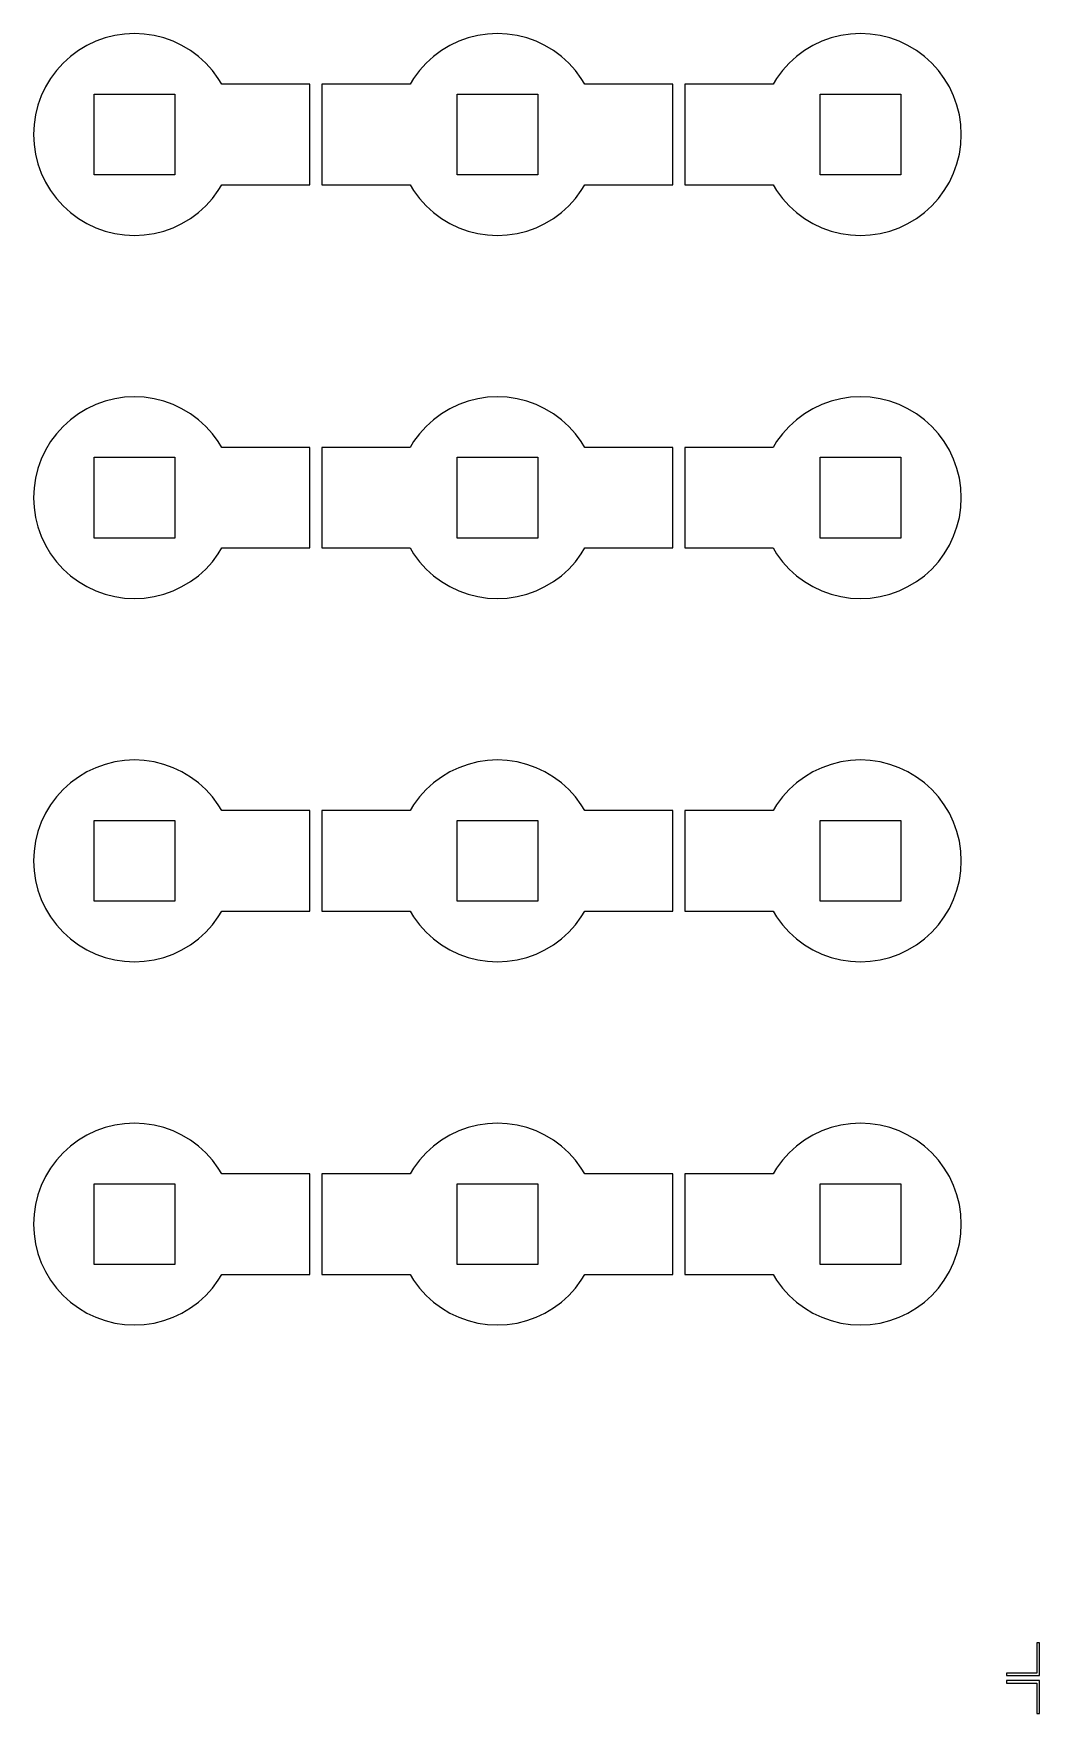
# Model space of a CAD drawing. Extents: x -73 to 181, y -8 to 80.
# Drawn here: x 29 to 53.94, y -7.62 to 34 of the extents above; entities that cross this region are included whole.
import ezdxf

# ---------------------------------------------------------------- set-up
doc = ezdxf.new("R2010")
doc.units = 0

msp = doc.modelspace()

# ---------------------------------------------------------------- linework, layer by layer
for p, q in [((30.5433, 33.8097), (30.3215, 33.7048)), ((30.7743, 33.8923), (30.5433, 33.8097)), ((31.0123, 33.952), (30.7743, 33.8923)), ((31.255, 33.988), (31.0123, 33.952)), ((31.5, 34), (31.255, 33.988)), ((31.7451, 33.988), (31.5, 34)), ((31.9877, 33.952), (31.7451, 33.988)), ((32.2257, 33.8923), (31.9877, 33.952)), ((32.4567, 33.8097), (32.2257, 33.8923)), ((32.6785, 33.7048), (32.4567, 33.8097)), ((39.5433, 33.8097), (39.3215, 33.7048)), ((39.7743, 33.8923), (39.5433, 33.8097)), ((40.0123, 33.952), (39.7743, 33.8923)), ((40.2549, 33.988), (40.0123, 33.952)), ((40.5, 34), (40.2549, 33.988)), ((40.7451, 33.988), (40.5, 34)), ((40.9877, 33.952), (40.7451, 33.988)), ((41.2257, 33.8923), (40.9877, 33.952)), ((41.4567, 33.8097), (41.2257, 33.8923)), ((41.6785, 33.7048), (41.4567, 33.8097)), ((48.5433, 33.8097), (48.3215, 33.7048)), ((48.7743, 33.8923), (48.5433, 33.8097)), ((49.0123, 33.952), (48.7743, 33.8923)), ((49.2549, 33.988), (49.0123, 33.952)), ((49.5, 34), (49.2549, 33.988)), ((49.745, 33.988), (49.5, 34)), ((49.9877, 33.952), (49.745, 33.988)), ((50.2257, 33.8923), (49.9877, 33.952)), ((50.4567, 33.8097), (50.2257, 33.8923)), ((50.6785, 33.7048), (50.4567, 33.8097)), ((29.914, 33.4325), (29.7322, 33.2678)), ((30.1111, 33.5787), (29.914, 33.4325)), ((30.3215, 33.7048), (30.1111, 33.5787)), ((32.8889, 33.5787), (32.6785, 33.7048)), ((33.086, 33.4325), (32.8889, 33.5787)), ((33.2678, 33.2678), (33.086, 33.4325)), ((38.914, 33.4325), (38.7322, 33.2678)), ((39.1111, 33.5787), (38.914, 33.4325)), ((39.3215, 33.7048), (39.1111, 33.5787)), ((41.8889, 33.5787), (41.6785, 33.7048)), ((42.086, 33.4325), (41.8889, 33.5787)), ((42.2678, 33.2678), (42.086, 33.4325)), ((47.914, 33.4325), (47.7322, 33.2678)), ((48.1111, 33.5787), (47.914, 33.4325)), ((48.3215, 33.7048), (48.1111, 33.5787)), ((50.8889, 33.5787), (50.6785, 33.7048)), ((51.086, 33.4325), (50.8889, 33.5787)), ((51.2678, 33.2678), (51.086, 33.4325)), ((29.4213, 32.8889), (29.2952, 32.6785)), ((29.5675, 33.086), (29.4213, 32.8889)), ((29.7322, 33.2678), (29.5675, 33.086)), ((33.4325, 33.086), (33.2678, 33.2678)), ((33.5787, 32.8889), (33.4325, 33.086)), ((33.6649, 32.745), (33.5787, 32.8889)), ((38.4213, 32.8889), (38.3351, 32.745)), ((38.5675, 33.086), (38.4213, 32.8889)), ((38.7322, 33.2678), (38.5675, 33.086)), ((42.4325, 33.086), (42.2678, 33.2678)), ((42.5787, 32.8889), (42.4325, 33.086)), ((42.6649, 32.745), (42.5787, 32.8889)), ((47.4213, 32.8889), (47.3351, 32.745)), ((47.5675, 33.086), (47.4213, 32.8889)), ((47.7322, 33.2678), (47.5675, 33.086)), ((51.4325, 33.086), (51.2678, 33.2678)), ((51.5787, 32.8889), (51.4325, 33.086)), ((51.7048, 32.6785), (51.5787, 32.8889)), ((29.2952, 32.6785), (29.1903, 32.4567)), ((30.5, 30.5), (30.5, 32.5)), ((30.5, 32.5), (32.5, 32.5)), ((32.5, 32.5), (32.5, 30.5)), ((35.85, 32.745), (33.6649, 32.745)), ((35.85, 30.255), (35.85, 32.745)), ((38.3351, 32.745), (36.15, 32.745)), ((36.15, 32.745), (36.15, 30.255)), ((39.5, 30.5), (39.5, 32.5)), ((39.5, 32.5), (41.5, 32.5)), ((41.5, 32.5), (41.5, 30.5)), ((44.85, 32.745), (42.6649, 32.745)), ((44.85, 30.255), (44.85, 32.745)), ((47.3351, 32.745), (45.15, 32.745)), ((45.15, 32.745), (45.15, 30.255)), ((48.5, 30.5), (48.5, 32.5)), ((48.5, 32.5), (50.5, 32.5)), ((50.5, 32.5), (50.5, 30.5)), ((51.8097, 32.4567), (51.7048, 32.6785)), ((29.1077, 32.2257), (29.048, 31.9877)), ((29.1903, 32.4567), (29.1077, 32.2257)), ((51.8923, 32.2257), (51.8097, 32.4567)), ((51.952, 31.9877), (51.8923, 32.2257)), ((29.012, 31.745), (29, 31.5)), ((29.048, 31.9877), (29.012, 31.745)), ((51.988, 31.745), (51.952, 31.9877)), ((52, 31.5), (51.988, 31.745)), ((29, 31.5), (29.012, 31.255)), ((29.012, 31.255), (29.048, 31.0123)), ((51.952, 31.0123), (51.988, 31.255)), ((51.988, 31.255), (52, 31.5)), ((29.048, 31.0123), (29.1077, 30.7743)), ((51.8923, 30.7743), (51.952, 31.0123)), ((29.1077, 30.7743), (29.1903, 30.5433)), ((29.1903, 30.5433), (29.2952, 30.3215)), ((32.5, 30.5), (30.5, 30.5)), ((41.5, 30.5), (39.5, 30.5)), ((50.5, 30.5), (48.5, 30.5)), ((51.7048, 30.3215), (51.8097, 30.5433)), ((51.8097, 30.5433), (51.8923, 30.7743)), ((29.2952, 30.3215), (29.4213, 30.1111)), ((29.4213, 30.1111), (29.5675, 29.914)), ((33.4325, 29.914), (33.5787, 30.1111)), ((33.5787, 30.1111), (33.6649, 30.255)), ((33.6649, 30.255), (35.85, 30.255)), ((36.15, 30.255), (38.3351, 30.255)), ((38.3351, 30.255), (38.4213, 30.1111)), ((38.4213, 30.1111), (38.5675, 29.914)), ((42.4325, 29.914), (42.5787, 30.1111)), ((42.5787, 30.1111), (42.6649, 30.255)), ((42.6649, 30.255), (44.85, 30.255)), ((45.15, 30.255), (47.3351, 30.255)), ((47.3351, 30.255), (47.4213, 30.1111)), ((47.4213, 30.1111), (47.5675, 29.914)), ((51.4325, 29.914), (51.5787, 30.1111)), ((51.5787, 30.1111), (51.7048, 30.3215)), ((29.5675, 29.914), (29.7322, 29.7322)), ((29.7322, 29.7322), (29.914, 29.5675)), ((29.914, 29.5675), (30.1111, 29.4213)), ((32.8889, 29.4213), (33.086, 29.5675)), ((33.086, 29.5675), (33.2678, 29.7322)), ((33.2678, 29.7322), (33.4325, 29.914)), ((38.5675, 29.914), (38.7322, 29.7322)), ((38.7322, 29.7322), (38.914, 29.5675)), ((38.914, 29.5675), (39.1111, 29.4213)), ((41.8889, 29.4213), (42.086, 29.5675)), ((42.086, 29.5675), (42.2678, 29.7322)), ((42.2678, 29.7322), (42.4325, 29.914)), ((47.5675, 29.914), (47.7322, 29.7322)), ((47.7322, 29.7322), (47.914, 29.5675)), ((47.914, 29.5675), (48.1111, 29.4213)), ((50.8889, 29.4213), (51.086, 29.5675)), ((51.086, 29.5675), (51.2678, 29.7322)), ((51.2678, 29.7322), (51.4325, 29.914)), ((30.1111, 29.4213), (30.3215, 29.2952)), ((30.3215, 29.2952), (30.5433, 29.1903)), ((30.5433, 29.1903), (30.7743, 29.1077)), ((32.2257, 29.1077), (32.4567, 29.1903)), ((32.4567, 29.1903), (32.6785, 29.2952)), ((32.6785, 29.2952), (32.8889, 29.4213)), ((39.1111, 29.4213), (39.3215, 29.2952)), ((39.3215, 29.2952), (39.5433, 29.1903)), ((39.5433, 29.1903), (39.7743, 29.1077)), ((41.2257, 29.1077), (41.4567, 29.1903)), ((41.4567, 29.1903), (41.6785, 29.2952)), ((41.6785, 29.2952), (41.8889, 29.4213)), ((48.1111, 29.4213), (48.3215, 29.2952)), ((48.3215, 29.2952), (48.5433, 29.1903)), ((48.5433, 29.1903), (48.7743, 29.1077)), ((50.2257, 29.1077), (50.4567, 29.1903)), ((50.4567, 29.1903), (50.6785, 29.2952)), ((50.6785, 29.2952), (50.8889, 29.4213)), ((30.7743, 29.1077), (31.0123, 29.048)), ((31.0123, 29.048), (31.255, 29.012)), ((31.255, 29.012), (31.5, 29)), ((31.5, 29), (31.7451, 29.012)), ((31.7451, 29.012), (31.9877, 29.048)), ((31.9877, 29.048), (32.2257, 29.1077)), ((39.7743, 29.1077), (40.0123, 29.048)), ((40.0123, 29.048), (40.2549, 29.012)), ((40.2549, 29.012), (40.5, 29)), ((40.5, 29), (40.7451, 29.012)), ((40.7451, 29.012), (40.9877, 29.048)), ((40.9877, 29.048), (41.2257, 29.1077)), ((48.7743, 29.1077), (49.0123, 29.048)), ((49.0123, 29.048), (49.2549, 29.012)), ((49.2549, 29.012), (49.5, 29)), ((49.5, 29), (49.745, 29.012)), ((49.745, 29.012), (49.9877, 29.048)), ((49.9877, 29.048), (50.2257, 29.1077)), ((31.255, 24.988), (31.0123, 24.952)), ((31.5, 25), (31.255, 24.988)), ((31.7451, 24.988), (31.5, 25)), ((31.9877, 24.952), (31.7451, 24.988)), ((40.2549, 24.988), (40.0123, 24.952)), ((40.5, 25), (40.2549, 24.988)), ((40.7451, 24.988), (40.5, 25)), ((40.9877, 24.952), (40.7451, 24.988)), ((49.2549, 24.988), (49.0123, 24.952)), ((49.5, 25), (49.2549, 24.988)), ((49.745, 24.988), (49.5, 25)), ((49.9877, 24.952), (49.745, 24.988)), ((30.1111, 24.5787), (29.914, 24.4325)), ((30.3215, 24.7048), (30.1111, 24.5787)), ((30.5433, 24.8097), (30.3215, 24.7048)), ((30.7743, 24.8923), (30.5433, 24.8097)), ((31.0123, 24.952), (30.7743, 24.8923)), ((32.2257, 24.8923), (31.9877, 24.952)), ((32.4567, 24.8097), (32.2257, 24.8923)), ((32.6785, 24.7048), (32.4567, 24.8097)), ((32.8889, 24.5787), (32.6785, 24.7048)), ((33.086, 24.4325), (32.8889, 24.5787)), ((39.1111, 24.5787), (38.914, 24.4325)), ((39.3215, 24.7048), (39.1111, 24.5787)), ((39.5433, 24.8097), (39.3215, 24.7048)), ((39.7743, 24.8923), (39.5433, 24.8097)), ((40.0123, 24.952), (39.7743, 24.8923)), ((41.2257, 24.8923), (40.9877, 24.952)), ((41.4567, 24.8097), (41.2257, 24.8923)), ((41.6785, 24.7048), (41.4567, 24.8097)), ((41.8889, 24.5787), (41.6785, 24.7048)), ((42.086, 24.4325), (41.8889, 24.5787)), ((48.1111, 24.5787), (47.914, 24.4325)), ((48.3215, 24.7048), (48.1111, 24.5787)), ((48.5433, 24.8097), (48.3215, 24.7048)), ((48.7743, 24.8923), (48.5433, 24.8097)), ((49.0123, 24.952), (48.7743, 24.8923)), ((50.2257, 24.8923), (49.9877, 24.952)), ((50.4567, 24.8097), (50.2257, 24.8923)), ((50.6785, 24.7048), (50.4567, 24.8097)), ((50.8889, 24.5787), (50.6785, 24.7048)), ((51.086, 24.4325), (50.8889, 24.5787)), ((29.7322, 24.2678), (29.5675, 24.086)), ((29.914, 24.4325), (29.7322, 24.2678)), ((33.2678, 24.2678), (33.086, 24.4325)), ((33.4325, 24.086), (33.2678, 24.2678)), ((38.7322, 24.2678), (38.5675, 24.086)), ((38.914, 24.4325), (38.7322, 24.2678)), ((42.2678, 24.2678), (42.086, 24.4325)), ((42.4325, 24.086), (42.2678, 24.2678)), ((47.7322, 24.2678), (47.5675, 24.086)), ((47.914, 24.4325), (47.7322, 24.2678)), ((51.2678, 24.2678), (51.086, 24.4325)), ((51.4325, 24.086), (51.2678, 24.2678)), ((29.4213, 23.8889), (29.2952, 23.6785)), ((29.5675, 24.086), (29.4213, 23.8889)), ((33.5787, 23.8889), (33.4325, 24.086)), ((33.6649, 23.745), (33.5787, 23.8889)), ((35.85, 23.745), (33.6649, 23.745)), ((35.85, 21.255), (35.85, 23.745)), ((38.3351, 23.745), (36.15, 23.745)), ((36.15, 23.745), (36.15, 21.255)), ((38.4213, 23.8889), (38.3351, 23.745)), ((38.5675, 24.086), (38.4213, 23.8889)), ((42.5787, 23.8889), (42.4325, 24.086)), ((42.6649, 23.745), (42.5787, 23.8889)), ((44.85, 23.745), (42.6649, 23.745)), ((44.85, 21.255), (44.85, 23.745)), ((47.3351, 23.745), (45.15, 23.745)), ((45.15, 23.745), (45.15, 21.255)), ((47.4213, 23.8889), (47.3351, 23.745)), ((47.5675, 24.086), (47.4213, 23.8889)), ((51.5787, 23.8889), (51.4325, 24.086)), ((51.7048, 23.6785), (51.5787, 23.8889)), ((29.1903, 23.4567), (29.1077, 23.2257)), ((29.2952, 23.6785), (29.1903, 23.4567)), ((30.5, 21.5), (30.5, 23.5)), ((30.5, 23.5), (32.5, 23.5)), ((32.5, 23.5), (32.5, 21.5)), ((39.5, 21.5), (39.5, 23.5)), ((39.5, 23.5), (41.5, 23.5)), ((41.5, 23.5), (41.5, 21.5)), ((48.5, 21.5), (48.5, 23.5)), ((48.5, 23.5), (50.5, 23.5)), ((50.5, 23.5), (50.5, 21.5)), ((51.8097, 23.4567), (51.7048, 23.6785)), ((51.8923, 23.2257), (51.8097, 23.4567)), ((29.048, 22.9877), (29.012, 22.745)), ((29.1077, 23.2257), (29.048, 22.9877)), ((51.952, 22.9877), (51.8923, 23.2257)), ((51.988, 22.745), (51.952, 22.9877)), ((29.012, 22.745), (29, 22.5)), ((29, 22.5), (29.012, 22.255)), ((52, 22.5), (51.988, 22.745)), ((51.988, 22.255), (52, 22.5)), ((29.012, 22.255), (29.048, 22.0123)), ((51.952, 22.0123), (51.988, 22.255)), ((29.048, 22.0123), (29.1077, 21.7743)), ((29.1077, 21.7743), (29.1903, 21.5433)), ((51.8097, 21.5433), (51.8923, 21.7743)), ((51.8923, 21.7743), (51.952, 22.0123)), ((29.1903, 21.5433), (29.2952, 21.3215)), ((29.2952, 21.3215), (29.4213, 21.1111)), ((32.5, 21.5), (30.5, 21.5)), ((33.5787, 21.1111), (33.6649, 21.255)), ((33.6649, 21.255), (35.85, 21.255)), ((36.15, 21.255), (38.3351, 21.255)), ((38.3351, 21.255), (38.4213, 21.1111)), ((41.5, 21.5), (39.5, 21.5)), ((42.5787, 21.1111), (42.6649, 21.255)), ((42.6649, 21.255), (44.85, 21.255)), ((45.15, 21.255), (47.3351, 21.255)), ((47.3351, 21.255), (47.4213, 21.1111)), ((50.5, 21.5), (48.5, 21.5)), ((51.5787, 21.1111), (51.7048, 21.3215)), ((51.7048, 21.3215), (51.8097, 21.5433)), ((29.4213, 21.1111), (29.5675, 20.914)), ((29.5675, 20.914), (29.7322, 20.7322)), ((33.2678, 20.7322), (33.4325, 20.914)), ((33.4325, 20.914), (33.5787, 21.1111)), ((38.4213, 21.1111), (38.5675, 20.914)), ((38.5675, 20.914), (38.7322, 20.7322)), ((42.2678, 20.7322), (42.4325, 20.914)), ((42.4325, 20.914), (42.5787, 21.1111)), ((47.4213, 21.1111), (47.5675, 20.914)), ((47.5675, 20.914), (47.7322, 20.7322)), ((51.2678, 20.7322), (51.4325, 20.914)), ((51.4325, 20.914), (51.5787, 21.1111)), ((29.7322, 20.7322), (29.914, 20.5675)), ((29.914, 20.5675), (30.1111, 20.4213)), ((30.1111, 20.4213), (30.3215, 20.2952)), ((32.6785, 20.2952), (32.8889, 20.4213)), ((32.8889, 20.4213), (33.086, 20.5675)), ((33.086, 20.5675), (33.2678, 20.7322)), ((38.7322, 20.7322), (38.914, 20.5675)), ((38.914, 20.5675), (39.1111, 20.4213)), ((39.1111, 20.4213), (39.3215, 20.2952)), ((41.6785, 20.2952), (41.8889, 20.4213)), ((41.8889, 20.4213), (42.086, 20.5675)), ((42.086, 20.5675), (42.2678, 20.7322)), ((47.7322, 20.7322), (47.914, 20.5675)), ((47.914, 20.5675), (48.1111, 20.4213)), ((48.1111, 20.4213), (48.3215, 20.2952)), ((50.6785, 20.2952), (50.8889, 20.4213)), ((50.8889, 20.4213), (51.086, 20.5675)), ((51.086, 20.5675), (51.2678, 20.7322)), ((30.3215, 20.2952), (30.5433, 20.1903)), ((30.5433, 20.1903), (30.7743, 20.1077)), ((30.7743, 20.1077), (31.0123, 20.048)), ((31.0123, 20.048), (31.255, 20.012)), ((31.255, 20.012), (31.5, 20)), ((31.5, 20), (31.7451, 20.012)), ((31.7451, 20.012), (31.9877, 20.048)), ((31.9877, 20.048), (32.2257, 20.1077)), ((32.2257, 20.1077), (32.4567, 20.1903)), ((32.4567, 20.1903), (32.6785, 20.2952)), ((39.3215, 20.2952), (39.5433, 20.1903)), ((39.5433, 20.1903), (39.7743, 20.1077)), ((39.7743, 20.1077), (40.0123, 20.048)), ((40.0123, 20.048), (40.2549, 20.012)), ((40.2549, 20.012), (40.5, 20)), ((40.5, 20), (40.7451, 20.012)), ((40.7451, 20.012), (40.9877, 20.048)), ((40.9877, 20.048), (41.2257, 20.1077)), ((41.2257, 20.1077), (41.4567, 20.1903)), ((41.4567, 20.1903), (41.6785, 20.2952)), ((48.3215, 20.2952), (48.5433, 20.1903)), ((48.5433, 20.1903), (48.7743, 20.1077)), ((48.7743, 20.1077), (49.0123, 20.048)), ((49.0123, 20.048), (49.2549, 20.012)), ((49.2549, 20.012), (49.5, 20)), ((49.5, 20), (49.745, 20.012)), ((49.745, 20.012), (49.9877, 20.048)), ((49.9877, 20.048), (50.2257, 20.1077)), ((50.2257, 20.1077), (50.4567, 20.1903)), ((50.4567, 20.1903), (50.6785, 20.2952)), ((30.7743, 15.8923), (30.5433, 15.8097)), ((31.0123, 15.952), (30.7743, 15.8923)), ((31.255, 15.988), (31.0123, 15.952)), ((31.5, 16), (31.255, 15.988)), ((31.7451, 15.988), (31.5, 16)), ((31.9877, 15.952), (31.7451, 15.988)), ((32.2257, 15.8923), (31.9877, 15.952)), ((32.4567, 15.8097), (32.2257, 15.8923)), ((39.7743, 15.8923), (39.5433, 15.8097)), ((40.0123, 15.952), (39.7743, 15.8923)), ((40.2549, 15.988), (40.0123, 15.952)), ((40.5, 16), (40.2549, 15.988)), ((40.7451, 15.988), (40.5, 16)), ((40.9877, 15.952), (40.7451, 15.988)), ((41.2257, 15.8923), (40.9877, 15.952)), ((41.4567, 15.8097), (41.2257, 15.8923)), ((48.7743, 15.8923), (48.5433, 15.8097)), ((49.0123, 15.952), (48.7743, 15.8923)), ((49.2549, 15.988), (49.0123, 15.952)), ((49.5, 16), (49.2549, 15.988)), ((49.745, 15.988), (49.5, 16)), ((49.9877, 15.952), (49.745, 15.988)), ((50.2257, 15.8923), (49.9877, 15.952)), ((50.4567, 15.8097), (50.2257, 15.8923)), ((29.914, 15.4325), (29.7322, 15.2678)), ((30.1111, 15.5787), (29.914, 15.4325)), ((30.3215, 15.7048), (30.1111, 15.5787)), ((30.5433, 15.8097), (30.3215, 15.7048)), ((32.6785, 15.7048), (32.4567, 15.8097)), ((32.8889, 15.5787), (32.6785, 15.7048)), ((33.086, 15.4325), (32.8889, 15.5787)), ((33.2678, 15.2678), (33.086, 15.4325)), ((38.914, 15.4325), (38.7322, 15.2678)), ((39.1111, 15.5787), (38.914, 15.4325)), ((39.3215, 15.7048), (39.1111, 15.5787)), ((39.5433, 15.8097), (39.3215, 15.7048)), ((41.6785, 15.7048), (41.4567, 15.8097)), ((41.8889, 15.5787), (41.6785, 15.7048)), ((42.086, 15.4325), (41.8889, 15.5787)), ((42.2678, 15.2678), (42.086, 15.4325)), ((47.914, 15.4325), (47.7322, 15.2678)), ((48.1111, 15.5787), (47.914, 15.4325)), ((48.3215, 15.7048), (48.1111, 15.5787)), ((48.5433, 15.8097), (48.3215, 15.7048)), ((50.6785, 15.7048), (50.4567, 15.8097)), ((50.8889, 15.5787), (50.6785, 15.7048)), ((51.086, 15.4325), (50.8889, 15.5787)), ((51.2678, 15.2678), (51.086, 15.4325)), ((29.5675, 15.086), (29.4213, 14.8889)), ((29.7322, 15.2678), (29.5675, 15.086)), ((33.4325, 15.086), (33.2678, 15.2678)), ((33.5787, 14.8889), (33.4325, 15.086)), ((38.5675, 15.086), (38.4213, 14.8889)), ((38.7322, 15.2678), (38.5675, 15.086)), ((42.4325, 15.086), (42.2678, 15.2678)), ((42.5787, 14.8889), (42.4325, 15.086)), ((47.5675, 15.086), (47.4213, 14.8889)), ((47.7322, 15.2678), (47.5675, 15.086)), ((51.4325, 15.086), (51.2678, 15.2678)), ((51.5787, 14.8889), (51.4325, 15.086)), ((29.2952, 14.6785), (29.1903, 14.4567)), ((29.4213, 14.8889), (29.2952, 14.6785)), ((33.6649, 14.745), (33.5787, 14.8889)), ((35.85, 14.745), (33.6649, 14.745)), ((35.85, 12.255), (35.85, 14.745)), ((38.3351, 14.745), (36.15, 14.745)), ((36.15, 14.745), (36.15, 12.255)), ((38.4213, 14.8889), (38.3351, 14.745)), ((42.6649, 14.745), (42.5787, 14.8889)), ((44.85, 14.745), (42.6649, 14.745)), ((44.85, 12.255), (44.85, 14.745)), ((47.3351, 14.745), (45.15, 14.745)), ((45.15, 14.745), (45.15, 12.255)), ((47.4213, 14.8889), (47.3351, 14.745)), ((51.7048, 14.6785), (51.5787, 14.8889)), ((51.8097, 14.4567), (51.7048, 14.6785)), ((29.1077, 14.2257), (29.048, 13.9877)), ((29.1903, 14.4567), (29.1077, 14.2257)), ((30.5, 12.5), (30.5, 14.5)), ((30.5, 14.5), (32.5, 14.5)), ((32.5, 14.5), (32.5, 12.5)), ((39.5, 12.5), (39.5, 14.5)), ((39.5, 14.5), (41.5, 14.5)), ((41.5, 14.5), (41.5, 12.5)), ((48.5, 12.5), (48.5, 14.5)), ((48.5, 14.5), (50.5, 14.5)), ((50.5, 14.5), (50.5, 12.5)), ((51.8923, 14.2257), (51.8097, 14.4567)), ((51.952, 13.9877), (51.8923, 14.2257)), ((29.012, 13.745), (29, 13.5)), ((29.048, 13.9877), (29.012, 13.745)), ((51.988, 13.745), (51.952, 13.9877)), ((52, 13.5), (51.988, 13.745)), ((29, 13.5), (29.012, 13.255)), ((51.988, 13.255), (52, 13.5)), ((29.012, 13.255), (29.048, 13.0123)), ((29.048, 13.0123), (29.1077, 12.7743)), ((51.8923, 12.7743), (51.952, 13.0123)), ((51.952, 13.0123), (51.988, 13.255)), ((29.1077, 12.7743), (29.1903, 12.5433)), ((29.1903, 12.5433), (29.2952, 12.3215)), ((32.5, 12.5), (30.5, 12.5)), ((41.5, 12.5), (39.5, 12.5)), ((50.5, 12.5), (48.5, 12.5)), ((51.7048, 12.3215), (51.8097, 12.5433)), ((51.8097, 12.5433), (51.8923, 12.7743)), ((29.2952, 12.3215), (29.4213, 12.1111)), ((29.4213, 12.1111), (29.5675, 11.914)), ((33.4325, 11.914), (33.5787, 12.1111)), ((33.5787, 12.1111), (33.6649, 12.255)), ((33.6649, 12.255), (35.85, 12.255)), ((36.15, 12.255), (38.3351, 12.255)), ((38.3351, 12.255), (38.4213, 12.1111)), ((38.4213, 12.1111), (38.5675, 11.914)), ((42.4325, 11.914), (42.5787, 12.1111)), ((42.5787, 12.1111), (42.6649, 12.255)), ((42.6649, 12.255), (44.85, 12.255)), ((45.15, 12.255), (47.3351, 12.255)), ((47.3351, 12.255), (47.4213, 12.1111)), ((47.4213, 12.1111), (47.5675, 11.914)), ((51.4325, 11.914), (51.5787, 12.1111)), ((51.5787, 12.1111), (51.7048, 12.3215)), ((29.5675, 11.914), (29.7322, 11.7322)), ((29.7322, 11.7322), (29.914, 11.5675)), ((33.086, 11.5675), (33.2678, 11.7322)), ((33.2678, 11.7322), (33.4325, 11.914)), ((38.5675, 11.914), (38.7322, 11.7322)), ((38.7322, 11.7322), (38.914, 11.5675)), ((42.086, 11.5675), (42.2678, 11.7322)), ((42.2678, 11.7322), (42.4325, 11.914)), ((47.5675, 11.914), (47.7322, 11.7322)), ((47.7322, 11.7322), (47.914, 11.5675)), ((51.086, 11.5675), (51.2678, 11.7322)), ((51.2678, 11.7322), (51.4325, 11.914)), ((29.914, 11.5675), (30.1111, 11.4213)), ((30.1111, 11.4213), (30.3215, 11.2952)), ((30.3215, 11.2952), (30.5433, 11.1903)), ((32.4567, 11.1903), (32.6785, 11.2952)), ((32.6785, 11.2952), (32.8889, 11.4213)), ((32.8889, 11.4213), (33.086, 11.5675)), ((38.914, 11.5675), (39.1111, 11.4213)), ((39.1111, 11.4213), (39.3215, 11.2952)), ((39.3215, 11.2952), (39.5433, 11.1903)), ((41.4567, 11.1903), (41.6785, 11.2952)), ((41.6785, 11.2952), (41.8889, 11.4213)), ((41.8889, 11.4213), (42.086, 11.5675)), ((47.914, 11.5675), (48.1111, 11.4213)), ((48.1111, 11.4213), (48.3215, 11.2952)), ((48.3215, 11.2952), (48.5433, 11.1903)), ((50.4567, 11.1903), (50.6785, 11.2952)), ((50.6785, 11.2952), (50.8889, 11.4213)), ((50.8889, 11.4213), (51.086, 11.5675)), ((30.5433, 11.1903), (30.7743, 11.1077)), ((30.7743, 11.1077), (31.0123, 11.048)), ((31.0123, 11.048), (31.255, 11.012)), ((31.255, 11.012), (31.5, 11)), ((31.5, 11), (31.7451, 11.012)), ((31.7451, 11.012), (31.9877, 11.048)), ((31.9877, 11.048), (32.2257, 11.1077)), ((32.2257, 11.1077), (32.4567, 11.1903)), ((39.5433, 11.1903), (39.7743, 11.1077)), ((39.7743, 11.1077), (40.0123, 11.048)), ((40.0123, 11.048), (40.2549, 11.012)), ((40.2549, 11.012), (40.5, 11)), ((40.5, 11), (40.7451, 11.012)), ((40.7451, 11.012), (40.9877, 11.048)), ((40.9877, 11.048), (41.2257, 11.1077)), ((41.2257, 11.1077), (41.4567, 11.1903)), ((48.5433, 11.1903), (48.7743, 11.1077)), ((48.7743, 11.1077), (49.0123, 11.048)), ((49.0123, 11.048), (49.2549, 11.012)), ((49.2549, 11.012), (49.5, 11)), ((49.5, 11), (49.745, 11.012)), ((49.745, 11.012), (49.9877, 11.048)), ((49.9877, 11.048), (50.2257, 11.1077)), ((50.2257, 11.1077), (50.4567, 11.1903)), ((30.3215, 6.70479), (30.1111, 6.57866)), ((30.5433, 6.80969), (30.3215, 6.70479)), ((30.7743, 6.89235), (30.5433, 6.80969)), ((31.0123, 6.95195), (30.7743, 6.89235)), ((31.255, 6.98796), (31.0123, 6.95195)), ((31.5, 7), (31.255, 6.98796)), ((31.7451, 6.98796), (31.5, 7)), ((31.9877, 6.95195), (31.7451, 6.98796)), ((32.2257, 6.89235), (31.9877, 6.95195)), ((32.4567, 6.80969), (32.2257, 6.89235)), ((32.6785, 6.70479), (32.4567, 6.80969)), ((32.8889, 6.57866), (32.6785, 6.70479)), ((39.3215, 6.70479), (39.1111, 6.57866)), ((39.5433, 6.80969), (39.3215, 6.70479)), ((39.7743, 6.89235), (39.5433, 6.80969)), ((40.0123, 6.95195), (39.7743, 6.89235)), ((40.2549, 6.98796), (40.0123, 6.95195)), ((40.5, 7), (40.2549, 6.98796)), ((40.7451, 6.98796), (40.5, 7)), ((40.9877, 6.95195), (40.7451, 6.98796)), ((41.2257, 6.89235), (40.9877, 6.95195)), ((41.4567, 6.80969), (41.2257, 6.89235)), ((41.6785, 6.70479), (41.4567, 6.80969)), ((41.8889, 6.57866), (41.6785, 6.70479)), ((48.3215, 6.70479), (48.1111, 6.57866)), ((48.5433, 6.80969), (48.3215, 6.70479)), ((48.7743, 6.89235), (48.5433, 6.80969)), ((49.0123, 6.95195), (48.7743, 6.89235)), ((49.2549, 6.98796), (49.0123, 6.95195)), ((49.5, 7), (49.2549, 6.98796)), ((49.745, 6.98796), (49.5, 7)), ((49.9877, 6.95195), (49.745, 6.98796)), ((50.2257, 6.89235), (49.9877, 6.95195)), ((50.4567, 6.80969), (50.2257, 6.89235)), ((50.6785, 6.70479), (50.4567, 6.80969)), ((50.8889, 6.57866), (50.6785, 6.70479)), ((29.7322, 6.26776), (29.5675, 6.08597)), ((29.914, 6.43253), (29.7322, 6.26776)), ((30.1111, 6.57866), (29.914, 6.43253)), ((33.086, 6.43253), (32.8889, 6.57866)), ((33.2678, 6.26776), (33.086, 6.43253)), ((33.4325, 6.08597), (33.2678, 6.26776)), ((38.7322, 6.26776), (38.5675, 6.08597)), ((38.914, 6.43253), (38.7322, 6.26776)), ((39.1111, 6.57866), (38.914, 6.43253)), ((42.086, 6.43253), (41.8889, 6.57866)), ((42.2678, 6.26776), (42.086, 6.43253)), ((42.4325, 6.08597), (42.2678, 6.26776)), ((47.7322, 6.26776), (47.5675, 6.08597)), ((47.914, 6.43253), (47.7322, 6.26776)), ((48.1111, 6.57866), (47.914, 6.43253)), ((51.086, 6.43253), (50.8889, 6.57866)), ((51.2678, 6.26776), (51.086, 6.43253)), ((51.4325, 6.08597), (51.2678, 6.26776)), ((29.4213, 5.88892), (29.2952, 5.67848)), ((29.5675, 6.08597), (29.4213, 5.88892)), ((33.5787, 5.88892), (33.4325, 6.08597)), ((33.6649, 5.745), (33.5787, 5.88892)), ((38.4213, 5.88892), (38.3351, 5.745)), ((38.5675, 6.08597), (38.4213, 5.88892)), ((42.5787, 5.88892), (42.4325, 6.08597)), ((42.6649, 5.745), (42.5787, 5.88892)), ((47.4213, 5.88892), (47.3351, 5.745)), ((47.5675, 6.08597), (47.4213, 5.88892)), ((51.5787, 5.88892), (51.4325, 6.08597)), ((51.7048, 5.67848), (51.5787, 5.88892)), ((29.1903, 5.4567), (29.1077, 5.22571)), ((29.2952, 5.67848), (29.1903, 5.4567)), ((30.5, 3.5), (30.5, 5.5)), ((30.5, 5.5), (32.5, 5.5)), ((32.5, 5.5), (32.5, 3.5)), ((35.85, 5.745), (33.6649, 5.745)), ((35.85, 3.255), (35.85, 5.745)), ((38.3351, 5.745), (36.15, 5.745)), ((36.15, 5.745), (36.15, 3.255)), ((39.5, 3.5), (39.5, 5.5)), ((39.5, 5.5), (41.5, 5.5)), ((41.5, 5.5), (41.5, 3.5)), ((44.85, 5.745), (42.6649, 5.745)), ((44.85, 3.255), (44.85, 5.745)), ((47.3351, 5.745), (45.15, 5.745)), ((45.15, 5.745), (45.15, 3.255)), ((48.5, 3.5), (48.5, 5.5)), ((48.5, 5.5), (50.5, 5.5)), ((50.5, 5.5), (50.5, 3.5)), ((51.8097, 5.4567), (51.7048, 5.67848)), ((51.8923, 5.22571), (51.8097, 5.4567)), ((29.1077, 5.22571), (29.048, 4.98772)), ((51.952, 4.98772), (51.8923, 5.22571)), ((29.012, 4.74504), (29, 4.5)), ((29.048, 4.98772), (29.012, 4.74504)), ((51.988, 4.74504), (51.952, 4.98772)), ((52, 4.5), (51.988, 4.74504)), ((29, 4.5), (29.012, 4.25496)), ((29.012, 4.25496), (29.048, 4.01228)), ((51.952, 4.01228), (51.988, 4.25496)), ((51.988, 4.25496), (52, 4.5)), ((29.048, 4.01228), (29.1077, 3.77429)), ((29.1077, 3.77429), (29.1903, 3.5433)), ((51.8097, 3.5433), (51.8923, 3.77429)), ((51.8923, 3.77429), (51.952, 4.01228)), ((29.1903, 3.5433), (29.2952, 3.32152)), ((32.5, 3.5), (30.5, 3.5)), ((41.5, 3.5), (39.5, 3.5)), ((50.5, 3.5), (48.5, 3.5)), ((51.7048, 3.32152), (51.8097, 3.5433)), ((29.2952, 3.32152), (29.4213, 3.11108)), ((29.4213, 3.11108), (29.5675, 2.91403)), ((29.5675, 2.91403), (29.7322, 2.73224)), ((33.2678, 2.73224), (33.4325, 2.91403)), ((33.4325, 2.91403), (33.5787, 3.11108)), ((33.5787, 3.11108), (33.6649, 3.255)), ((33.6649, 3.255), (35.85, 3.255)), ((36.15, 3.255), (38.3351, 3.255)), ((38.3351, 3.255), (38.4213, 3.11108)), ((38.4213, 3.11108), (38.5675, 2.91403)), ((38.5675, 2.91403), (38.7322, 2.73224)), ((42.2678, 2.73224), (42.4325, 2.91403)), ((42.4325, 2.91403), (42.5787, 3.11108)), ((42.5787, 3.11108), (42.6649, 3.255)), ((42.6649, 3.255), (44.85, 3.255)), ((45.15, 3.255), (47.3351, 3.255)), ((47.3351, 3.255), (47.4213, 3.11108)), ((47.4213, 3.11108), (47.5675, 2.91403)), ((47.5675, 2.91403), (47.7322, 2.73224)), ((51.2678, 2.73224), (51.4325, 2.91403)), ((51.4325, 2.91403), (51.5787, 3.11108)), ((51.5787, 3.11108), (51.7048, 3.32152)), ((29.7322, 2.73224), (29.914, 2.56747)), ((29.914, 2.56747), (30.1111, 2.42134)), ((32.8889, 2.42134), (33.086, 2.56747)), ((33.086, 2.56747), (33.2678, 2.73224)), ((38.7322, 2.73224), (38.914, 2.56747)), ((38.914, 2.56747), (39.1111, 2.42134)), ((41.8889, 2.42134), (42.086, 2.56747)), ((42.086, 2.56747), (42.2678, 2.73224)), ((47.7322, 2.73224), (47.914, 2.56747)), ((47.914, 2.56747), (48.1111, 2.42134)), ((50.8889, 2.42134), (51.086, 2.56747)), ((51.086, 2.56747), (51.2678, 2.73224)), ((30.1111, 2.42134), (30.3215, 2.29521)), ((30.3215, 2.29521), (30.5433, 2.19031)), ((30.5433, 2.19031), (30.7743, 2.10765)), ((30.7743, 2.10765), (31.0123, 2.04805)), ((31.9877, 2.04805), (32.2257, 2.10765)), ((32.2257, 2.10765), (32.4567, 2.19031)), ((32.4567, 2.19031), (32.6785, 2.29521)), ((32.6785, 2.29521), (32.8889, 2.42134)), ((39.1111, 2.42134), (39.3215, 2.29521)), ((39.3215, 2.29521), (39.5433, 2.19031)), ((39.5433, 2.19031), (39.7743, 2.10765)), ((39.7743, 2.10765), (40.0123, 2.04805)), ((40.9877, 2.04805), (41.2257, 2.10765)), ((41.2257, 2.10765), (41.4567, 2.19031)), ((41.4567, 2.19031), (41.6785, 2.29521)), ((41.6785, 2.29521), (41.8889, 2.42134)), ((48.1111, 2.42134), (48.3215, 2.29521)), ((48.3215, 2.29521), (48.5433, 2.19031)), ((48.5433, 2.19031), (48.7743, 2.10765)), ((48.7743, 2.10765), (49.0123, 2.04805)), ((49.9877, 2.04805), (50.2257, 2.10765)), ((50.2257, 2.10765), (50.4567, 2.19031)), ((50.4567, 2.19031), (50.6785, 2.29521)), ((50.6785, 2.29521), (50.8889, 2.42134)), ((31.0123, 2.04805), (31.255, 2.01204)), ((31.255, 2.01204), (31.5, 2)), ((31.5, 2), (31.7451, 2.01204)), ((31.7451, 2.01204), (31.9877, 2.04805)), ((40.0123, 2.04805), (40.2549, 2.01204)), ((40.2549, 2.01204), (40.5, 2)), ((40.5, 2), (40.7451, 2.01204)), ((40.7451, 2.01204), (40.9877, 2.04805)), ((49.0123, 2.04805), (49.2549, 2.01204)), ((49.2549, 2.01204), (49.5, 2)), ((49.5, 2), (49.745, 2.01204)), ((49.745, 2.01204), (49.9877, 2.04805)), ((53.9375, -5.875), (53.875, -5.875)), ((53.875, -5.875), (53.875, -6.625)), ((53.9375, -6.6875), (53.9375, -5.875)), ((53.875, -6.625), (53.125, -6.625)), ((53.125, -6.625), (53.125, -6.6875)), ((53.125, -6.6875), (53.9375, -6.6875)), ((53.9375, -6.8125), (53.125, -6.8125)), ((53.125, -6.8125), (53.125, -6.875)), ((53.125, -6.875), (53.875, -6.875)), ((53.875, -6.875), (53.875, -7.625)), ((53.9375, -7.625), (53.9375, -6.8125)), ((53.875, -7.625), (53.9375, -7.625))]:
    msp.add_line(p, q)

doc.saveas('drawing.dxf')
